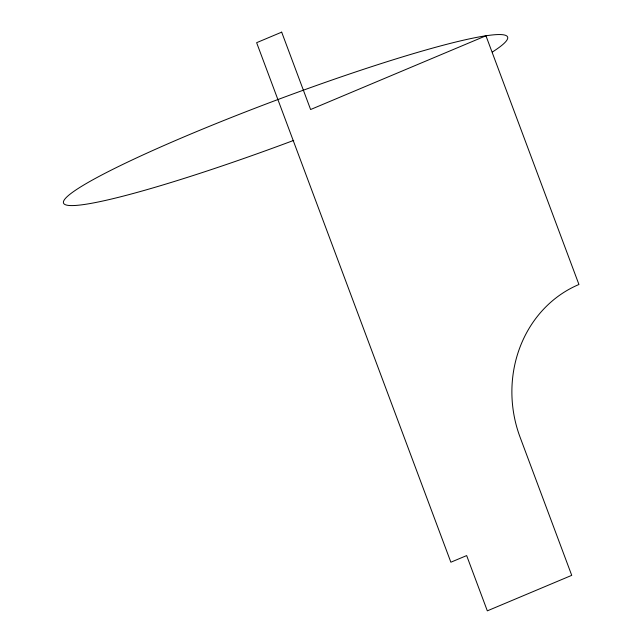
<?xml version="1.0" encoding="UTF-8"?>
<svg xmlns="http://www.w3.org/2000/svg" width="643" height="643" viewBox="0 0 643 643"><rect width="100%" height="100%" fill="white"/><g stroke="black" fill="none" stroke-linecap="round" stroke-linejoin="round"><path stroke-width="0.96" d="M293.722 140.391A237.042 21.894 -20.5 0 1 64.501 199.587A237.042 21.894 -20.5 0 1 337.527 78.108A237.042 21.894 -20.5 0 1 492.482 51.954M281.682 32.15L256.629 42.687L450.872 562.215L466.657 555.584L487.322 610.85L571.731 575.348L520.074 437.176A118.521 108.145 81.4 0 1 578.941 284.495L485.947 35.783L310.609 109.527L281.682 32.15"/></g></svg>
